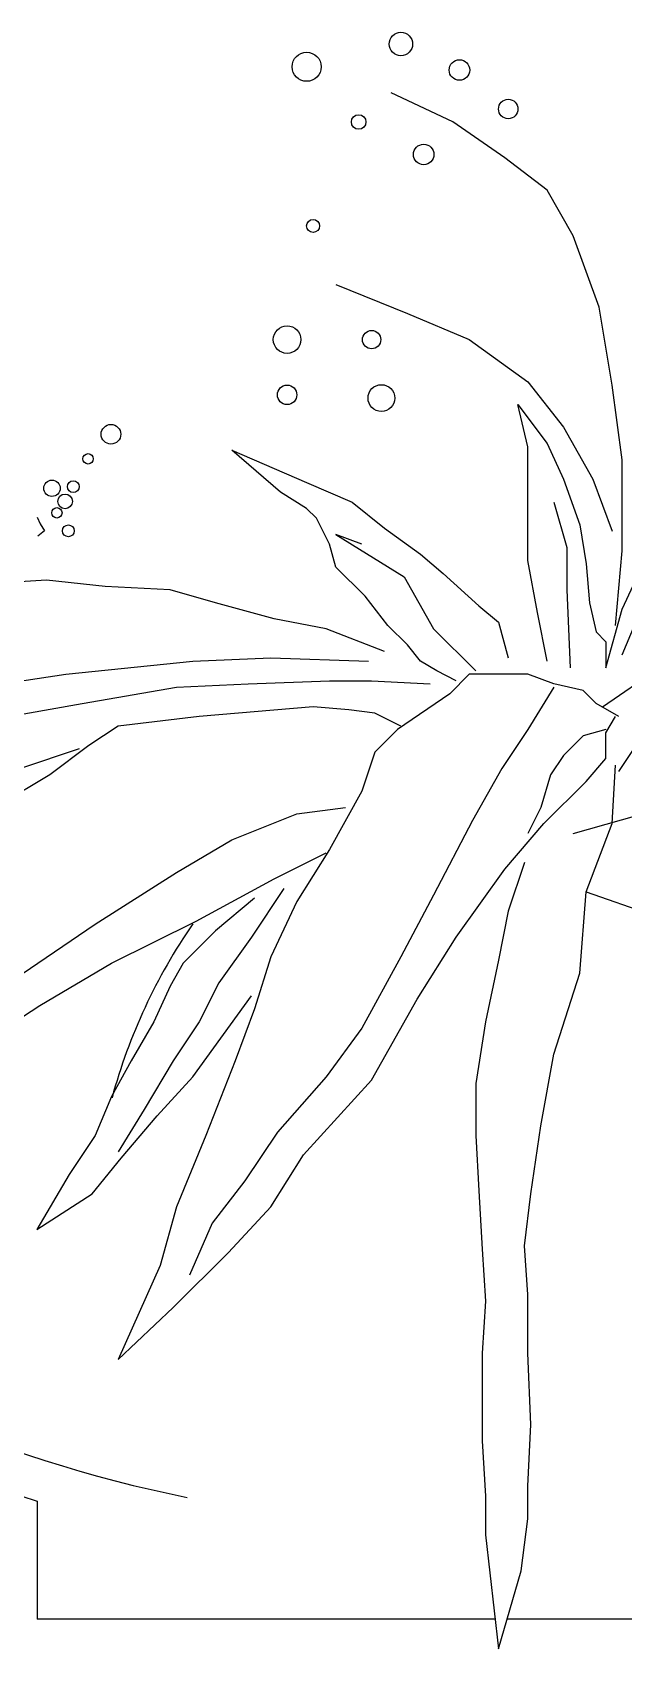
# Model space of a CAD drawing. Header units: millimetres. Extents: x 2133.42 to 2134.8, y 649.95 to 651.52.
# Drawn here: x 2134.5155 to 2134.5875, y 650.8854 to 651.0823 of the extents above; entities that cross this region are included whole.
import ezdxf

# ---------------------------------------------------------------- set-up
doc = ezdxf.new("R2010")
doc.units = ezdxf.units.MM
doc.linetypes.add('CONTINUA', pattern=[0])
doc.layers.add('Hojas02', color=62, linetype='CONTINUA')
doc.layers.add('Tiesto', color=32, linetype='Continuous')

msp = doc.modelspace()

# ---------------------------------------------------------------- linework, layer by layer
at = {"layer": 'Hojas02'}
for p, q in [((2134.566714588944, 651.0713969465194), (2134.559190818676, 651.0749590365829)), ((2134.573050395167, 651.067043280886), (2134.566714588944, 651.0713969465194)), ((2134.578198238018, 651.0630854035296), (2134.573050395167, 651.067043280886)), ((2134.581366140791, 651.0575443745416), (2134.578198238018, 651.0630854035296)), ((2134.58453404424, 651.048837043275), (2134.581366140791, 651.0575443745416)), ((2134.552459024438, 651.0516075577688), (2134.561170758078, 651.0480454677053)), ((2134.561170758078, 651.0480454677053), (2134.568694528347, 651.0448791654264)), ((2134.586117995627, 651.0393381364385), (2134.58453404424, 651.048837043275)), ((2134.568694528347, 651.0448791654264), (2134.5758223106, 651.0397339242234)), ((2134.5758223106, 651.0397339242234), (2134.58017817742, 651.0341928952355)), ((2134.587305959673, 651.0302350173869), (2134.586117995627, 651.0393381364385)), ((2134.5758223106, 651.0318181685263), (2134.574634346554, 651.0369634097294)), ((2134.574634346554, 651.0369634097294), (2134.578198238018, 651.0322139563111)), ((2134.58017817742, 651.0341928952355), (2134.58374206821, 651.0278602906778)), ((2134.578198238018, 651.0322139563111), (2134.58017817742, 651.0278602906778)), ((2134.545727230201, 651.0262771395384), (2134.53978741132, 651.0314223807416)), ((2134.53978741132, 651.0314223807416), (2134.548895132975, 651.0274645028928)), ((2134.5758223106, 651.0278602906778), (2134.5758223106, 651.0318181685263)), ((2134.587305959673, 651.019152959411), (2134.587305959673, 651.0302350173869)), ((2134.548895132975, 651.0242982006141), (2134.545727230201, 651.0262771395384)), ((2134.548895132975, 651.0274645028928), (2134.554438963841, 651.0250897761839)), ((2134.5758223106, 651.0227150494749), (2134.5758223106, 651.0278602906778)), ((2134.58017817742, 651.0278602906778), (2134.582158116822, 651.0223192616899)), ((2134.58374206821, 651.0278602906778), (2134.586117995627, 651.0215276861202)), ((2134.55008309702, 651.0231108372597), (2134.548895132975, 651.0242982006141)), ((2134.554438963841, 651.0250897761839), (2134.558398842646, 651.021923473905)), ((2134.578990213374, 651.0250897761839), (2134.580574165435, 651.0195487471959)), ((2134.516093214533, 651.0232468600556), (2134.516436643607, 651.0224230467203)), ((2134.516436643607, 651.0224230467203), (2134.516986130347, 651.0215992331158)), ((2134.551667048408, 651.0199445349808), (2134.55008309702, 651.0231108372597)), ((2134.5758223106, 651.0179655960566), (2134.5758223106, 651.0227150494749)), ((2134.582158116822, 651.0223192616899), (2134.582950092853, 651.0175698082718)), ((2134.516986130347, 651.0215992331158), (2134.516161900053, 651.0209127219133)), ((2134.555626927212, 651.0199445349808), (2134.552459024438, 651.0211318983354)), ((2134.552459024438, 651.0211318983354), (2134.560774770063, 651.0159866571324)), ((2134.558398842646, 651.021923473905), (2134.562754709466, 651.0187571716262)), ((2134.552459024438, 651.0171740204869), (2134.551667048408, 651.0199445349808)), ((2134.562754709466, 651.0187571716262), (2134.565526624899, 651.0163824449172)), ((2134.580574165435, 651.0195487471959), (2134.580574165435, 651.0144035059928)), ((2134.586513983643, 651.0100498408517), (2134.587305959673, 651.019152959411)), ((2134.556022915228, 651.0136119304232), (2134.552459024438, 651.0171740204869)), ((2134.565526624899, 651.0163824449172), (2134.569882491719, 651.0124245670687)), ((2134.577010273972, 651.0116329914988), (2134.5758223106, 651.0179655960566)), ((2134.582950092853, 651.0175698082718), (2134.583346080195, 651.0128203548535)), ((2134.587305959673, 651.0120287792837), (2134.590077874432, 651.0179655960566)), ((2134.517216101188, 651.0155908693474), (2134.511276282981, 651.0151950815625)), ((2134.524343883441, 651.0147992937777), (2134.517216101188, 651.0155908693474)), ((2134.532263641725, 651.0144035059928), (2134.524343883441, 651.0147992937777)), ((2134.537807471916, 651.0128203548535), (2134.532263641725, 651.0144035059928)), ((2134.560774770063, 651.0159866571324), (2134.564338661527, 651.0096540530667)), ((2134.580574165435, 651.0144035059928), (2134.580970152776, 651.0049045996486)), ((2134.54493525417, 651.0108414159292), (2134.537807471916, 651.0128203548535)), ((2134.558794830661, 651.0100498408517), (2134.556022915228, 651.0136119304232)), ((2134.569882491719, 651.0124245670687), (2134.572258419136, 651.0104456286365)), ((2134.583346080195, 651.0128203548535), (2134.584138056225, 651.0092582652818)), ((2134.587305959673, 651.006487750788), (2134.590473862447, 651.014007718208)), ((2134.551271060392, 651.0096540530667), (2134.54493525417, 651.0108414159292)), ((2134.572258419136, 651.0104456286365), (2134.573446383182, 651.006091963003)), ((2134.578198238018, 651.0056961752183), (2134.577010273972, 651.0116329914988)), ((2134.585326019597, 651.0049045996486), (2134.587305959673, 651.0120287792837)), ((2134.558398842646, 651.0068835385729), (2134.551271060392, 651.0096540530667)), ((2134.561170758078, 651.0076751141426), (2134.558794830661, 651.0100498408517)), ((2134.564338661527, 651.0096540530667), (2134.569486503704, 651.0045088118637)), ((2134.584138056225, 651.0092582652818), (2134.585326019597, 651.0080709019273)), ((2134.562754709466, 651.0056961752183), (2134.561170758078, 651.0076751141426)), ((2134.585326019597, 651.0080709019273), (2134.585326019597, 651.0049045996486)), ((2134.519592028606, 651.0041130240788), (2134.535035557158, 651.0056961752183)), ((2134.535035557158, 651.0056961752183), (2134.544539266155, 651.006091963003)), ((2134.544539266155, 651.006091963003), (2134.556418903243, 651.0056961752183)), ((2134.564734649542, 651.0045088118637), (2134.562754709466, 651.0056961752183)), ((2134.567110576285, 651.0033214485092), (2134.564734649542, 651.0045088118637)), ((2134.584930032255, 651.0001551462303), (2134.592453801849, 651.0053003874334)), ((2134.501376585295, 651.0013425095849), (2134.519592028606, 651.0041130240788)), ((2134.521571968008, 651.0005509340152), (2134.533055617082, 651.0025298729395)), ((2134.533055617082, 651.0025298729395), (2134.541767351396, 651.0029256607243)), ((2134.541767351396, 651.0029256607243), (2134.551667048408, 651.0033214485092)), ((2134.551667048408, 651.0033214485092), (2134.556814891258, 651.0033214485092)), ((2134.556814891258, 651.0033214485092), (2134.563942673512, 651.0029256607243)), ((2134.568694528347, 651.0041130240788), (2134.566318600929, 651.0017382973698)), ((2134.5758223106, 651.0041130240788), (2134.568694528347, 651.0041130240788)), ((2134.578990213374, 651.0029256607243), (2134.5758223106, 651.0041130240788)), ((2134.578990213374, 651.0025298729395), (2134.5758223106, 650.9973846317364)), ((2134.582554104838, 651.0021340851546), (2134.578990213374, 651.0029256607243)), ((2134.510484306951, 650.9985719950911), (2134.521571968008, 651.0005509340152)), ((2134.566318600929, 651.0017382973698), (2134.559982794707, 650.9973846317364)), ((2134.584138056225, 651.0005509340152), (2134.582554104838, 651.0021340851546)), ((2134.586909971657, 650.9989677828759), (2134.584138056225, 651.0005509340152)), ((2134.535827532515, 650.9989677828759), (2134.525927835502, 650.9977804195213)), ((2134.549687109005, 651.0001551462303), (2134.535827532515, 650.9989677828759)), ((2134.554042975825, 650.9997593584455), (2134.549687109005, 651.0001551462303)), ((2134.557210879273, 650.9993635706606), (2134.554042975825, 650.9997593584455)), ((2134.560378782048, 650.9977804195213), (2134.557210879273, 650.9993635706606)), ((2134.585326019597, 650.9969888439516), (2134.586513983643, 650.9989677828759)), ((2134.525927835502, 650.9977804195213), (2134.522363944039, 650.9954056928121)), ((2134.559982794707, 650.9973846317364), (2134.557210879273, 650.9946141172425)), ((2134.5758223106, 650.9973846317364), (2134.572654407151, 650.9926351783181)), ((2134.582554104838, 650.9965930561668), (2134.58017817742, 650.9942183294576)), ((2134.585326019597, 650.9973846317364), (2134.582554104838, 650.9965930561668)), ((2134.585326019597, 650.9938225416727), (2134.585326019597, 650.9969888439516)), ((2134.521175980667, 650.9950099050272), (2134.514048198414, 650.9926351783181)), ((2134.522363944039, 650.9954056928121), (2134.517612089203, 650.9918436027484)), ((2134.557210879273, 650.9946141172425), (2134.555626927212, 650.9898646638243)), ((2134.586909971657, 650.9922393905333), (2134.589285899075, 650.9958014805968)), ((2134.572654407151, 650.9926351783181), (2134.569090516362, 650.9863025737607)), ((2134.58017817742, 650.9942183294576), (2134.578594225359, 650.9918436027484)), ((2134.582950092853, 650.9910520271787), (2134.585326019597, 650.9938225416727)), ((2134.586117995627, 650.9859067859757), (2134.586513983643, 650.993030966103)), ((2134.517612089203, 650.9918436027484), (2134.511672270996, 650.9882815126849)), ((2134.578594225359, 650.9918436027484), (2134.577406261987, 650.9878857249)), ((2134.577802250002, 650.9859067859757), (2134.582950092853, 650.9910520271787)), ((2134.555626927212, 650.9898646638243), (2134.551667048408, 650.982740483697)), ((2134.53978741132, 650.9839278470514), (2134.547707169603, 650.9870941493302)), ((2134.547707169603, 650.9870941493302), (2134.55364698781, 650.9878857249)), ((2134.577406261987, 650.9878857249), (2134.5758223106, 650.9847194226212)), ((2134.581366140791, 650.9847194226212), (2134.591265838478, 650.9874899371151)), ((2134.569090516362, 650.9863025737607), (2134.564338661527, 650.977199454709)), ((2134.573050395167, 650.9803657569878), (2134.577802250002, 650.9859067859757)), ((2134.582950092853, 650.9775952424939), (2134.586117995627, 650.9859067859757)), ((2134.533055617082, 650.9799699692029), (2134.53978741132, 650.9839278470514)), ((2134.54493525417, 650.9791783936332), (2134.551271060392, 650.9823446959122)), ((2134.551667048408, 650.982740483697), (2134.547707169603, 650.9764078791393)), ((2134.575426322584, 650.9811573325576), (2134.573446383182, 650.9752205157847)), ((2134.52315592007, 650.9736373646454), (2134.533055617082, 650.9799699692029)), ((2134.535431544499, 650.9740331524301), (2134.54493525417, 650.9791783936332)), ((2134.567110576285, 650.972054213506), (2134.573050395167, 650.9803657569878)), ((2134.546123218216, 650.9779910302788), (2134.542163338737, 650.972054213506)), ((2134.564338661527, 650.977199454709), (2134.560378782048, 650.9696794867968)), ((2134.582158116822, 650.9677005478727), (2134.582950092853, 650.9775952424939)), ((2134.582950092853, 650.9775952424939), (2134.590869850463, 650.9748247279998)), ((2134.542559326752, 650.9768036669241), (2134.537807471916, 650.9728457890758)), ((2134.547707169603, 650.9764078791393), (2134.544539266155, 650.9696794867968)), ((2134.573446383182, 650.9752205157847), (2134.572258419136, 650.9692836990121)), ((2134.513256222383, 650.9669089723028), (2134.52315592007, 650.9736373646454)), ((2134.525135859472, 650.9688879112271), (2134.535431544499, 650.9740331524301)), ((2134.537807471916, 650.9728457890758), (2134.533847593112, 650.9688879112271)), ((2134.542163338737, 650.972054213506), (2134.538203459932, 650.9665131845179)), ((2134.562358722124, 650.9645342455938), (2134.567110576285, 650.972054213506)), ((2134.544539266155, 650.9696794867968), (2134.542559326752, 650.9633468822392)), ((2134.560378782048, 650.9696794867968), (2134.555626927212, 650.96097215553)), ((2134.572258419136, 650.9692836990121), (2134.570674467749, 650.9617637310998)), ((2134.516424125832, 650.963742670024), (2134.525135859472, 650.9688879112271)), ((2134.533847593112, 650.9688879112271), (2134.532263641725, 650.9661173967331)), ((2134.578990213374, 650.9578058532513), (2134.582158116822, 650.9677005478727)), ((2134.532263641725, 650.9661173967331), (2134.530283702322, 650.9617637310998)), ((2134.538203459932, 650.9665131845179), (2134.535827532515, 650.9617637310998)), ((2134.508504367548, 650.9585974288209), (2134.516424125832, 650.963742670024)), ((2134.535035557158, 650.9550353392494), (2134.542163338737, 650.9649300333787)), ((2134.542559326752, 650.9633468822392), (2134.540183399335, 650.9570142781737)), ((2134.556814891258, 650.9546395514647), (2134.562358722124, 650.9645342455938)), ((2134.530283702322, 650.9617637310998), (2134.52751178689, 650.9570142781737)), ((2134.535827532515, 650.9617637310998), (2134.53265962974, 650.9570142781737)), ((2134.570674467749, 650.9617637310998), (2134.569486503704, 650.9542437636798)), ((2134.555626927212, 650.96097215553), (2134.551271060392, 650.9550353392494)), ((2134.577406261987, 650.9490985224767), (2134.578990213374, 650.9578058532513)), ((2134.52751178689, 650.9570142781737), (2134.525135859472, 650.9526606125403)), ((2134.53265962974, 650.9570142781737), (2134.529095738277, 650.9510774614009)), ((2134.540183399335, 650.9570142781737), (2134.536619508545, 650.9479111591222)), ((2134.530679689664, 650.9502858858312), (2134.535035557158, 650.9550353392494)), ((2134.551271060392, 650.9550353392494), (2134.545331242185, 650.948306946907)), ((2134.548499145634, 650.945536432413), (2134.556814891258, 650.9546395514647)), ((2134.569486503704, 650.9542437636798), (2134.569486503704, 650.9479111591222)), ((2134.525135859472, 650.9526606125403), (2134.52315592007, 650.9479111591222)), ((2134.529095738277, 650.9510774614009), (2134.525927835502, 650.9459322201978)), ((2134.526323822844, 650.9451406446282), (2134.530679689664, 650.9502858858312)), ((2134.52315592007, 650.9479111591222), (2134.519988016621, 650.9431617057039)), ((2134.536619508545, 650.9479111591222), (2134.533055617082, 650.9392038278554)), ((2134.545331242185, 650.948306946907), (2134.54137136338, 650.9423701301341)), ((2134.569486503704, 650.9479111591222), (2134.569882491719, 650.9411827667795)), ((2134.576218297941, 650.9407869789948), (2134.577406261987, 650.9490985224767)), ((2134.544539266155, 650.9392038278554), (2134.548499145634, 650.945536432413)), ((2134.522759932054, 650.9407869789948), (2134.526323822844, 650.9451406446282)), ((2134.519988016621, 650.9431617057039), (2134.516028137817, 650.9364333133615)), ((2134.54137136338, 650.9423701301341), (2134.537411483901, 650.9372248889312)), ((2134.516028137817, 650.9364333133615), (2134.522759932054, 650.9407869789948)), ((2134.569882491719, 650.9411827667795), (2134.570278479734, 650.9340585866523)), ((2134.575426322584, 650.9344543744371), (2134.576218297941, 650.9407869789948)), ((2134.533055617082, 650.9392038278554), (2134.531075677679, 650.932079647728)), ((2134.539391423978, 650.9336627988675), (2134.544539266155, 650.9392038278554)), ((2134.537411483901, 650.9372248889312), (2134.534639569143, 650.9308922843735)), ((2134.53265962974, 650.926934406525), (2134.539391423978, 650.9336627988675)), ((2134.570278479734, 650.9340585866523), (2134.570674467749, 650.9277259820949)), ((2134.5758223106, 650.9285175576645), (2134.575426322584, 650.9344543744371)), ((2134.531075677679, 650.932079647728), (2134.525927835502, 650.9206018019675)), ((2134.570674467749, 650.9277259820949), (2134.570278479734, 650.9213933775371)), ((2134.5758223106, 650.9213933775371), (2134.5758223106, 650.9285175576645)), ((2134.525927835502, 650.9206018019675), (2134.53265962974, 650.926934406525)), ((2134.570278479734, 650.9213933775371), (2134.570278479734, 650.9166439241188)), ((2134.576218297941, 650.9126860462704), (2134.5758223106, 650.9213933775371)), ((2134.570278479734, 650.9166439241188), (2134.570278479734, 650.9107071073461)), ((2134.5758223106, 650.9051660783583), (2134.576218297941, 650.9126860462704)), ((2134.570278479734, 650.9107071073461), (2134.570674467749, 650.9039787154959)), ((2134.570674467749, 650.9039787154959), (2134.570674467749, 650.8992292620776)), ((2134.5758223106, 650.9012082010019), (2134.5758223106, 650.9051660783583)), ((2134.575030334569, 650.8948755964443), (2134.5758223106, 650.9012082010019)), ((2134.570674467749, 650.8992292620776), (2134.572258419136, 650.8853766896078)), ((2134.572258419136, 650.8853766896078), (2134.575030334569, 650.8948755964443))]:
    msp.add_line(p, q, dxfattribs=at)
for centre, radius in [((2134.560378782048, 651.0808958533559), 0.00142725532708686), ((2134.548895132975, 651.0781253388617), 0.001770195910953874), ((2134.567506564301, 651.0777295510768), 0.001251654203034996), ((2134.573446383182, 651.0729800976587), 0.0011873633545525), ((2134.555230939871, 651.0713969465194), 0.000885097955476932), ((2134.563150697481, 651.0674390686709), 0.001251654203034943), ((2134.549687109005, 651.0587317378963), 0.0007915755697016805), ((2134.546519205557, 651.0448791654264), 0.001679609689363198), ((2134.556814891258, 651.0448791654264), 0.001119740110700765), ((2134.546519205557, 651.038150773084), 0.0011873633545525), ((2134.558002854631, 651.0377549852991), 0.001631923416841309), ((2134.525067118966, 651.0333465883486), 0.001196402527716101), ((2134.522274101544, 651.0303555819394), 0.0006305914845319534), ((2134.517885074132, 651.0267663741762), 0.0009970021364378836), ((2134.520478590274, 651.0269657747475), 0.0007190604300752805), ((2134.518483577725, 651.0237753677668), 0.000630591313733202), ((2134.519481084122, 651.0251711708659), 0.000891835965530451), ((2134.519880086435, 651.0215819631027), 0.0007190602802905963)]:
    msp.add_circle(centre, radius, dxfattribs=at)
msp.add_arc((2134.592155607791, 650.934295981645), 0.06939228046354583, 145.4114579533177, 164.7838214778263, dxfattribs=at)
at = {"layer": 'Tiesto'}
for p, q in [((2134.516066355311, 650.9033618358943), (2134.516066355311, 650.8889649839356)), ((2134.571848121064, 650.8889649839356), (2134.516066355311, 650.8889649839356)), ((2134.616066355311, 650.8889649839355), (2134.573305534198, 650.8889649839356))]:
    msp.add_line(p, q, dxfattribs=at)
for radius, start, end in [(0.1658680555559091, 207.2194637916633, 252.4556209236914), (0.1608680555559091, 208.1392889009614, 258.627211057964)]:
    msp.add_arc((2134.566066355311, 651.0615143314609), radius, start, end, dxfattribs=at)

doc.saveas('drawing.dxf')
